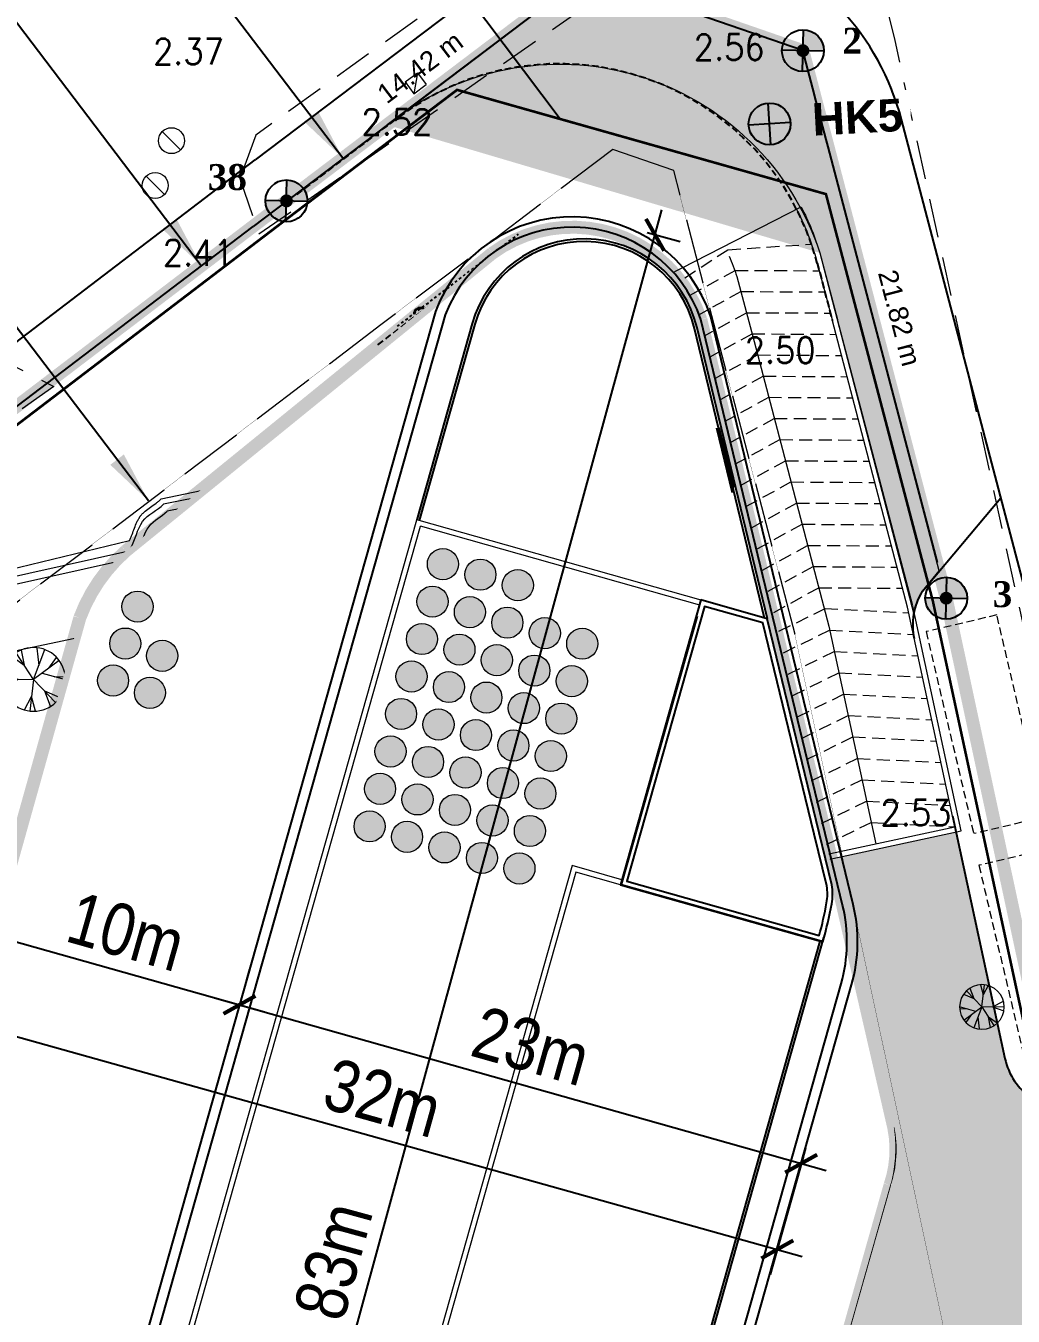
# Model space of a CAD drawing. Header units: millimetres. Extents: x 583747 to 596192, y 2304962 to 2309584.
# Drawn here: x 595647.15 to 595685.22, y 2307289.95 to 2307339.69 of the extents above; entities that cross this region are included whole.
import ezdxf
from ezdxf.enums import TextEntityAlignment as Align
from ezdxf.xclip import XClip

# ---------------------------------------------------------------- set-up
doc = ezdxf.new("R2010")
doc.units = ezdxf.units.MM
doc.set_wipeout_variables(frame=1)
for name, pattern in [('DASH', [0.35, 0.25, -0.1]), ('DASHED', [4.5, 3, -1.5]), ('HIDDEN', [0.375, 0.25, -0.125]), ('{Long Duong}', [2.3, 1.5, -0.8]), ('{qui hoach}', [1.3, 0, -1.3])]:
    doc.linetypes.add(name, pattern=pattern)
doc.layers.get('DEFPOINTS').update_dxf_attribs({"color": 5})
for name, color, linetype, lineweight in [('A-GENM-____-OTLN', 13, 'Continuous', 9), ('bo dat CXCL', 92, 'Continuous', 18), ('Code Cao do', 7, 'Continuous', 0), ('Duong RG Thua', 7, 'Continuous', 0), ('Ghi chu nha', 7, 'Continuous', 0), ('GT NEW', 1, 'Continuous', 13), ('hatch', 45, 'Continuous', 5), ('KT-Chu viet', 255, 'Continuous', 20), ('KT-DV', 7, 'Continuous', 0), ('KT-DV2', 7, 'Continuous', 15), ('KT-Ghi chu', 7, 'Continuous', 15), ('KT-NEN', 250, 'Continuous', 0), ('KT-Net khuat', 8, 'HIDDEN', 18), ('KT-Net thay', 7, 'Continuous', 20), ('KT-TMB', 7, 'Continuous', 0), ('Level 15', 7, 'Continuous', 0), ('Long Duong_ Phan Cach chat lieu rair mat', 7, 'Continuous', 0), ('moc', 7, 'Continuous', 0)]:
    doc.layers.add(name, color=color, linetype=linetype, lineweight=lineweight)
for name, color, linetype in [('A-GLAZ', 135, 'Continuous'), ('A-WALL', 11, 'Continuous'), ('AFP-KERB-LINE', 2, 'Continuous'), ('ccu12-Thay', 7, 'Continuous'), ('IDEA - dim', 251, 'Continuous'), ('K2', 2, 'Continuous'), ('KT-Kich thuoc', 159, 'Continuous'), ('Xref_NT1+NT2_MBDV Cot vach_220729$0$ccu12-Thay', 7, 'Continuous'), ('Xref_ST_MBDV Cot vach 30.7.2022$0$Xref_ST_MBDV Cot vach 30.7.2022|Xref_ST_MBDV Cot vach 30.7.2022|Xref_ST_MBDV Cot vach 30.7.2022|Xref_ST_MBDV Cot vach 30.7.2022|A-CORE-OTLN', 2, 'Continuous')]:
    doc.layers.add(name, color=color, linetype=linetype)
doc.layers.add('A-TREES', color=7, linetype='Continuous', lineweight=5, true_color=0x4b833f)
doc.styles.add('Arial Narrow', font='ARIALN.TTF')
doc.styles.get("Standard").update_dxf_attribs({"font": 'arial.ttf'})
doc.styles.add('Style-.VnArial', font='')
doc.styles.add('Style-STANDARD', font='STANDARD.shx')
doc.styles.add('style6', font='')
doc.styles.get('Style-.VnArial').set_extended_font_data('.VnArial')
doc.styles.get('style6').set_extended_font_data('.VnAvantH', bold=True)
doc.dimstyles.new('CCU_1-1', dxfattribs={"dimtxt": 2, "dimasz": 1, "dimexe": 1, "dimexo": 2, "dimgap": 0.5, "dimtad": 1, "dimdec": 0, "dimdsep": 46, "dimtxsty": 'Arial Narrow', "dimblk": 'ARCHTICK', "dimcen": -1, "dimdle": 1, "dimclrd": 256, "dimclre": 256, "dimclrt": 3, "dimadec": 0, "dimazin": 2, "dimtfac": 0.1, "dimtdec": 0, "dimtix": 1, "dimtmove": 2, "dimatfit": 1, "dimfxl": 1, "dimtvp": 0.833333, "dimtolj": 1, "dimtzin": 12, "dimarcsym": 0})
doc.dimstyles.new('ISO-25', dxfattribs={"dimtxt": 2.5, "dimasz": 2.5, "dimexe": 1.25, "dimexo": 0.625, "dimtad": 1, "dimtxsty": 'Standard', "dimcen": 2.5, "dimadec": 0, "dimazin": 0, "dimtfac": 1, "dimtmove": 0, "dimatfit": 3, "dimfxl": 1, "dimarcsym": 0})

# ---------------------------------------------------------------- blocks, each defined once
blk = doc.blocks.new('hk')
at = {"layer": 'K2'}
h = blk.add_hatch(color=256, dxfattribs=at)
h.dxf.hatch_style = 1
h.paths.add_polyline_path([(-79.569, 95.738), (-79.569, 94.297), (-78.128, 94.297, 0.006031), (-78.128, 94.332, 0.407166)])
h.paths.add_polyline_path([(-79.569, 94.297), (-81.01, 94.297, 0.006031), (-81.01, 94.263, 0.407166), (-79.569, 92.856)])
for p, q in [((-79.569, 92.856), (-79.569, 95.738)), ((-78.128, 94.297), (-81.01, 94.297))]:
    blk.add_line(p, q, dxfattribs=at)
blk.add_circle((-79.569, 94.297), 1.441, dxfattribs=at)
blk = doc.blocks.new('wwww1')
at = {"layer": 'Duong RG Thua', "color": 7, "lineweight": 0}
for p, q in [((595661.604, 2307337.579), (595662.084, 2307337.931)), ((595661.604, 2307337.579), (595661.943, 2307337.117)), ((595662.084, 2307337.931), (595661.943, 2307337.117)), ((595661.943, 2307337.117), (595662.423, 2307337.47)), ((595662.084, 2307337.931), (595662.423, 2307337.47)), ((595652.243, 2307335.663), (595652.951, 2307334.956)), ((595651.617, 2307333.937), (595652.324, 2307333.23)), ((595659.586, 2307321.614), (595669.753, 2307323.761)), ((595652.207, 2307321.509), (595657.993, 2307322.715)), ((595659.339, 2307321.661), (595659.586, 2307321.614)), ((595658.904, 2307321.246), (595659.461, 2307321.074)), ((595659.122, 2307321.454), (595659.4, 2307321.367)), ((595651.899, 2307319.496), (595658.578, 2307320.919)), ((595658.578, 2307320.919), (595659.147, 2307318.247)), ((595643.86, 2307318.175), (595650.984, 2307319.896)), ((595650.833, 2307319.461), (595651.037, 2307319.621)), ((595659.147, 2307318.247), (595667.4, 2307320.002)), ((595667.4, 2307320.002), (595681.641, 2307253.044)), ((595650.898, 2307319.168), (595651.306, 2307319.488)), ((595651.899, 2307319.496), (595652.453, 2307316.895)), ((595644.574, 2307315.219), (595652.453, 2307316.895)), ((595644.574, 2307315.219), (595649.491, 2307292.154)), ((595649.491, 2307292.154), (595656.793, 2307293.707)), ((595656.793, 2307293.707), (595666.15, 2307249.713)), ((595654.192, 2307288.318), (595653.183, 2307292.94)), ((595651.716, 2307291.436), (595652.308, 2307291.51)), ((595651.716, 2307291.436), (595651.791, 2307290.837)), ((595652.308, 2307291.51), (595651.791, 2307290.837)), ((595652.308, 2307291.51), (595652.383, 2307290.911)), ((595647.876, 2307290.625), (595648.489, 2307290.724)), ((595648.489, 2307290.724), (595647.973, 2307290.028)), ((595648.489, 2307290.724), (595648.585, 2307290.127)), ((595651.791, 2307290.837), (595652.383, 2307290.911)), ((595647.876, 2307290.625), (595647.973, 2307290.028)), ((595647.973, 2307290.028), (595648.585, 2307290.127))]:
    blk.add_line(p, q, dxfattribs=at)
at = {"layer": 'Duong RG Thua', "color": 7, "linetype": 'Continuous', "lineweight": 0}
for p, q in [((595684.688, 2307253.7), (595669.753, 2307323.761)), ((595669.51, 2307323.466), (595659.4, 2307321.367)), ((595669.278, 2307323.112), (595659.461, 2307321.074)), ((595684.101, 2307253.574), (595669.278, 2307323.112)), ((595684.394, 2307253.637), (595669.51, 2307323.466)), ((595657.92, 2307322.414), (595652.296, 2307321.304)), ((595657.887, 2307322.101), (595652.431, 2307321.025)), ((595650.833, 2307319.461), (595643.921, 2307317.921)), ((595650.898, 2307319.168), (595643.991, 2307317.629))]:
    blk.add_line(p, q, dxfattribs=at)
at = {"layer": 'Duong RG Thua', "color": 7, "lineweight": 0}
for centre in [(595652.597, 2307335.31), (595651.971, 2307333.583)]:
    blk.add_circle(centre, 0.5, dxfattribs=at)
at = {"layer": 'Duong RG Thua', "color": 7, "linetype": 'Continuous', "lineweight": 0}
for points, knots in [([(595659.339, 2307321.661), (595659.311, 2307321.687), (595659.285, 2307321.715), (595659.259, 2307321.744), (595659.233, 2307321.773), (595659.209, 2307321.802), (595659.185, 2307321.833), (595659.138, 2307321.895), (595659.094, 2307321.958), (595659.047, 2307322.02), (595659, 2307322.081), (595658.953, 2307322.143), (595658.904, 2307322.203), (595658.879, 2307322.232), (595658.853, 2307322.26), (595658.825, 2307322.287), (595658.811, 2307322.3), (595658.797, 2307322.313), (595658.782, 2307322.326), (595658.775, 2307322.332), (595658.768, 2307322.339), (595658.76, 2307322.345), (595658.757, 2307322.348), (595658.753, 2307322.351), (595658.749, 2307322.354), (595658.745, 2307322.357), (595658.741, 2307322.36), (595658.738, 2307322.363), (595658.724, 2307322.374), (595658.71, 2307322.384), (595658.696, 2307322.394), (595658.682, 2307322.403), (595658.667, 2307322.412), (595658.652, 2307322.421), (595658.623, 2307322.439), (595658.593, 2307322.456), (595658.562, 2307322.47), (595658.499, 2307322.499), (595658.436, 2307322.525), (595658.372, 2307322.551), (595658.307, 2307322.577), (595658.242, 2307322.599), (595658.178, 2307322.626), (595658.115, 2307322.652), (595658.052, 2307322.681), (595657.993, 2307322.715)], [0, 0, 0, 0, 0.065832, 0.065832, 0.065832, 0.131812, 0.131812, 0.131812, 0.26445, 0.26445, 0.26445, 0.396752, 0.396752, 0.396752, 0.462604, 0.462604, 0.462604, 0.495601, 0.495601, 0.495601, 0.512159, 0.512159, 0.512159, 0.520459, 0.520459, 0.520459, 0.528777, 0.528777, 0.528777, 0.558323, 0.558323, 0.558323, 0.587704, 0.587704, 0.587704, 0.646334, 0.646334, 0.646334, 0.764213, 0.764213, 0.764213, 0.882553, 0.882553, 0.882553, 1, 1, 1, 1]), ([(595658.904, 2307321.246), (595658.703, 2307321.436), (595658.589, 2307321.709), (595658.365, 2307321.876), (595658.222, 2307321.982), (595658.039, 2307322.012), (595657.887, 2307322.101)], [0, 0, 0, 0, 0.611149, 0.611149, 0.611149, 1, 1, 1, 1]), ([(595659.122, 2307321.454), (595658.909, 2307321.654), (595658.785, 2307321.939), (595658.551, 2307322.12), (595658.365, 2307322.263), (595658.118, 2307322.292), (595657.92, 2307322.414)], [0, 0, 0, 0, 0.557486, 0.557486, 0.557486, 1, 1, 1, 1]), ([(595650.984, 2307319.896), (595651.002, 2307319.935), (595651.019, 2307319.974), (595651.036, 2307320.013), (595651.052, 2307320.053), (595651.067, 2307320.092), (595651.082, 2307320.132), (595651.112, 2307320.212), (595651.14, 2307320.293), (595651.17, 2307320.374), (595651.2, 2307320.454), (595651.232, 2307320.532), (595651.268, 2307320.61), (595651.286, 2307320.649), (595651.306, 2307320.686), (595651.328, 2307320.723), (595651.339, 2307320.741), (595651.35, 2307320.76), (595651.361, 2307320.778), (595651.367, 2307320.787), (595651.373, 2307320.796), (595651.379, 2307320.805), (595651.382, 2307320.809), (595651.385, 2307320.813), (595651.388, 2307320.818), (595651.391, 2307320.822), (595651.395, 2307320.827), (595651.398, 2307320.831), (595651.411, 2307320.849), (595651.425, 2307320.866), (595651.439, 2307320.884), (595651.453, 2307320.901), (595651.467, 2307320.917), (595651.483, 2307320.933), (595651.513, 2307320.965), (595651.544, 2307320.996), (595651.578, 2307321.024), (595651.646, 2307321.08), (595651.716, 2307321.133), (595651.788, 2307321.185), (595651.86, 2307321.237), (595651.934, 2307321.286), (595652.005, 2307321.338), (595652.041, 2307321.365), (595652.076, 2307321.391), (595652.11, 2307321.42), (595652.143, 2307321.448), (595652.176, 2307321.478), (595652.207, 2307321.509)], [0, 0, 0, 0, 0.061261, 0.061261, 0.061261, 0.122686, 0.122686, 0.122686, 0.245814, 0.245814, 0.245814, 0.368544, 0.368544, 0.368544, 0.429864, 0.429864, 0.429864, 0.460662, 0.460662, 0.460662, 0.476129, 0.476129, 0.476129, 0.483886, 0.483886, 0.483886, 0.49166, 0.49166, 0.49166, 0.523631, 0.523631, 0.523631, 0.555347, 0.555347, 0.555347, 0.618526, 0.618526, 0.618526, 0.745549, 0.745549, 0.745549, 0.873228, 0.873228, 0.873228, 0.936731, 0.936731, 0.936731, 1, 1, 1, 1]), ([(595651.037, 2307319.621), (595651.211, 2307319.944), (595651.268, 2307320.324), (595651.487, 2307320.627), (595651.696, 2307320.916), (595652.048, 2307321.055), (595652.296, 2307321.304)], [0, 0, 0, 0, 0.510744, 0.510744, 0.510744, 1, 1, 1, 1]), ([(595651.306, 2307319.488), (595651.471, 2307319.794), (595651.523, 2307320.156), (595651.733, 2307320.442), (595651.915, 2307320.69), (595652.216, 2307320.812), (595652.431, 2307321.025)], [0, 0, 0, 0, 0.534499, 0.534499, 0.534499, 1, 1, 1, 1])]:
    blk.add_open_spline(points, degree=3, knots=knots, dxfattribs=at)
at = {"layer": 'Long Duong_ Phan Cach chat lieu rair mat', "color": 4, "linetype": '{Long Duong}', "lineweight": 0}
for p, q in [((595673.275, 2307348.049), (595655.85, 2307335.529)), ((595655.967, 2307331.715), (595678.011, 2307347.066)), ((595680.497, 2307339.17), (595678.819, 2307345.992)), ((595697.931, 2307259.703), (595680.497, 2307339.17)), ((595655.85, 2307335.529), (595655.233, 2307333.849)), ((595655.233, 2307333.849), (595655.967, 2307331.715)), ((595645.536, 2307327.128), (595648.062, 2307325.837)), ((595648.062, 2307325.837), (595623.867, 2307308.644))]:
    blk.add_line(p, q, dxfattribs=at)
at = {"layer": 'hatch', "xscale": 0.56, "yscale": 0.56, "zscale": 0.56, "rotation": 3.617913900724599}
blk.add_blockref('hk', (595723.458, 2307286.066), dxfattribs=at)
at = {"layer": 'Code Cao do', "color": 6, "linetype": 'Continuous', "lineweight": 0, "style": 'Style-STANDARD'}
for s, p in [('2.37', (595651.886, 2307338.75)), ('2.52', (595659.925, 2307336.03)), ('2.41', (595652.267, 2307330.991)), ('2.53', (595661.815, 2307328.366)), ('3.08', (595663.653, 2307320.782)), ('3.08', (595656.376, 2307311.291)), ('2.53', (595679.931, 2307309.406)), ('2.79', (595645.472, 2307301.737)), ('3.23', (595653.717, 2307291.625)), ('2.95', (595649.58, 2307290.628))]:
    blk.add_text(s, height=1, rotation=359.9973, dxfattribs=at).set_placement(p, align=Align.MIDDLE_LEFT)
at = {"layer": 'Code Cao do', "color": 212, "linetype": 'Continuous', "lineweight": 0, "style": 'Style-STANDARD'}
for s, p in [('2.56', (595672.734, 2307338.915)), ('2.50', (595674.697, 2307327.238))]:
    blk.add_text(s, height=1, rotation=359.9973, dxfattribs=at).set_placement(p, align=Align.MIDDLE_LEFT)
at = {"layer": 'Ghi chu nha', "color": 7, "linetype": 'Continuous', "lineweight": 0, "style": 'Style-.VnArial'}
for s, p in [('Trung t©m tiÖc c\xadíi Hoµng Gia', (595662.521, 2307298.796)), ('g3', (595661.666, 2307296.196)), ('g', (595655.743, 2307291.071))]:
    blk.add_text(s, height=1, rotation=359.9973, dxfattribs=at).set_placement(p, align=Align.MIDDLE_CENTER)
at = {"layer": 'K2', "color": 2, "insert": (595679.043, 2307336.211), "char_height": 1.25, "attachment_point": 5, "rotation": 3.0979, "style": 'style6', "bg_fill": 3, "box_fill_scale": 1.25, "bg_fill_color": 256, "bg_fill_true_color": 13158600, "bg_fill_transparency": 0}
blk.add_mtext('\\A1;{\\fArial|b1|i0|c0|p34;HK5}', dxfattribs=at)
blk = doc.blocks.new('Moc')
at = {"layer": 'moc', "linetype": '{qui hoach}', "lineweight": 0, "ltscale": 0.5}
h = blk.add_hatch(color=7, dxfattribs=at)
edge = h.paths.add_edge_path()
edge.add_arc((0, 0), 0.25, 0, 360)
blk = doc.blocks.new('NEN')
at = {"layer": 'Level 15', "color": 240, "linetype": 'DASH', "lineweight": 13, "ltscale": 5, "true_color": 0xed1f24, "const_width": 0.5, "flags": 128}
blk.add_lwpolyline([(595682.634, 2307317.629), (595677.108, 2307338.736), (595668.702, 2307341.648), (595657.199, 2307332.945), (595633.733, 2307315.075), (595610.101, 2307298.024, 0.685011), (595643.311, 2307173.379), (595664.098, 2307171.161), (595705.748, 2307172.441), (595712.065, 2307180.508), (595682.634, 2307317.629)], format="xyb", close=True, dxfattribs=at)
at = {"layer": 'Level 15', "color": 152, "linetype": 'DASH', "lineweight": 13, "ltscale": 5, "true_color": 0x2776bb, "const_width": 0.01, "flags": 128}
blk.add_lwpolyline([(595676.796, 2307316.238), (595672.115, 2307334.115), (595669.766, 2307334.929), (595660.826, 2307328.166), (595637.307, 2307310.255), (595613.624, 2307293.167, 0.684877), (595643.957, 2307179.345), (595664.326, 2307177.171), (595702.756, 2307178.352), (595705.609, 2307181.996)], format="xyb", close=True, dxfattribs=at)
at = {"layer": 'hatch', "xscale": 0.56, "yscale": 0.56, "zscale": 0.56, "rotation": 358.6179139007246}
for p in [(595720.38, 2307284.87), (595700.471, 2307279.079), (595725.906, 2307263.763)]:
    blk.add_blockref('hk', p, dxfattribs=at)
at = {"layer": 'moc', "color": 7, "linetype": '{qui hoach}', "lineweight": 0, "ltscale": 0.5}
for p in [(595677.108, 2307338.736), (595657.199, 2307332.945), (595682.634, 2307317.629)]:
    blk.add_blockref('Moc', p, dxfattribs=at)
at = {"layer": 'moc', "color": 7, "linetype": 'Continuous', "lineweight": 0, "style": 'Style-.VnArial'}
for s, rotation, p in [('14.42 m', 37.1097, (595662.347, 2307338.094)), ('21.82 m', 284.6716, (595680.839, 2307328.435))]:
    blk.add_text(s, height=0.75, rotation=rotation, dxfattribs=at).set_placement(p, align=Align.MIDDLE_CENTER)
at = {"layer": 'moc', "color": 7, "linetype": 'Continuous', "lineweight": 0, "char_height": 1, "attachment_point": 4, "line_spacing_factor": 0.6, "style": 'Style-.VnArial'}
for s, insert in [('\\f.VnTimeH|b1|i0|c00|p39;2', (595678.63, 2307339.116)), ('\\f.VnTimeH|b1|i0|c00|p39;38', (595654.164, 2307333.855)), ('\\f.VnTimeH|b1|i0|c00|p39;3', (595684.425, 2307317.778))]:
    blk.add_mtext(s, dxfattribs=dict(at, insert=insert))
blk = doc.blocks.new('road')
at = {"layer": 'AFP-KERB-LINE'}
blk.add_line((3491897, 1275588), (3507801, 1300401), dxfattribs=at)
blk.add_lwpolyline([(3611005, 1163389), (3611456, 1163638, 0.430766), (3615082, 1177713), (3541132, 1295305), (3530686, 1310379, 0.534164), (3514065, 1310106), (3507801, 1300401)], format="xyb", dxfattribs=at)
blk = doc.blocks.new('qweqeqee')
at = {"layer": 'A-GENM-____-OTLN', "linetype": 'DASHED', "ltscale": 100, "extrusion": (2.68991e-06, -2.55388e-08, 1)}
for p, q in [((29938, -6060, 0), (21938, -6060, 0)), ((21938, -6060, 0), (21938, -8860, 0)), ((29938, -6060, 0), (29938, -8860, 0)), ((21938, -8860, 0), (29938, -8860, 0))]:
    blk.add_line(p, q, dxfattribs=at)
blk = doc.blocks.new('Tree')
for p, q in [((487819, 311432), (487178, 312231)), ((487324, 312329), (487470, 311867)), ((487813, 311436), (488148, 312404)), ((487974, 311902), (487960, 312449)), ((487974, 311902), (488380, 312288)), ((487050, 312107), (487470, 311867)), ((487813, 311436), (486790, 311387)), ((486823, 311654), (487333, 311413)), ((486977, 310843), (487813, 311436)), ((487813, 311436), (487804, 311436)), ((487813, 311436), (487813, 311444)), ((487813, 311436), (487813, 311427)), ((487813, 311436), (487821, 311436)), ((487813, 311436), (488815, 311227)), ((487813, 311436), (488295, 310532)), ((488836, 311401), (488359, 311322)), ((488763, 311057), (488359, 311322)), ((487313, 311081), (486910, 310952)), ((487536, 311239), (487499, 310462)), ((488054, 310984), (488456, 310663)), ((488054, 310984), (488100, 310472)), ((487524, 310836), (487406, 310519))]:
    blk.add_line(p, q)
blk.add_circle((487813, 311436), 1024)
blk = doc.blocks.new('DV')
at = {"layer": 'bo dat CXCL'}
h = blk.add_hatch(dxfattribs=at)
h.set_pattern_fill('GRASS', color=256, scale=20)
h.set_pattern_definition([(90, (-595062100.17, -2307132691.92), (-359.21, 359.21), [95.25, -623.17]), (45, (-595062100.17, -2307132691.9), (-359.21024484, 359.21024484), [95.25, -412.75]), (135, (-595062100.17, -2307132691.9), (-359.21024484, -359.21024484), [95.25, -412.75])])
edge = h.paths.add_edge_path()
edge.add_arc((605616, 194953), 10569, 18.1674, 128.8789, ccw=False)
edge.add_line((615659, 198249), (619291, 184317))
edge.add_line((619291, 184317), (619421, 184791))
edge.add_line((619421, 184791), (619624, 185204))
edge.add_line((619624, 185204), (620258, 185990))
edge.add_line((620258, 185990), (615008, 206044))
edge.add_line((615008, 206044), (606602, 208956))
edge.add_line((606602, 208956), (598982, 203181))
h = blk.add_hatch(dxfattribs=at)
h.set_pattern_fill('GRASS', color=256, scale=20, angle=6e-14)
edge = h.paths.add_edge_path()
edge.add_line((617262, 169948), (615443, 170462))
edge.add_line((615443, 170462), (614592, 174567))
edge.add_line((614592, 174567), (620914, 175930))
edge.add_line((620914, 175930), (622792, 167227))
edge.add_arc((625233, 167754), 2498, 192.1872, 235.8651)
edge.add_line((623831, 165687), (628234, 163562))
edge.add_line((628234, 163562), (630862, 151440))
edge.add_arc((627914, 150967), 2986, -77.0517, 9.1174, ccw=False)
edge.add_line((628583, 148057), (619337, 146073))
edge.add_arc((620599, 140193), 6013, 102.1146, 164.0575)
edge.add_line((614817, 141845), (615642, 144759))
edge.add_line((615642, 144759), (613538, 145356))
edge.add_line((613538, 145356), (618423, 162562))
edge.add_arc((614337, 163722), 4247, 344.15, 371.5022)
edge.add_line((618499, 164569), (617270, 169946))
at = {"layer": 'A-GLAZ'}
blk.add_line((618363, 162313), (607951, 125592), dxfattribs=at)
blk.add_arc((614344, 163689), 4247, 341.1045, 11.5022, dxfattribs=at)
at = {"layer": 'AFP-KERB-LINE'}
for p, q in [((581927, 192704), (593896, 201835)), ((575100, 185037), (593811, 199262))]:
    blk.add_line(p, q, dxfattribs=at)
at = {"layer": 'AFP-KERB-LINE', "elevation": 0}
blk.add_lwpolyline([(620195, 186319), (615010, 206051), (606602, 208956), (593811, 199262)], dxfattribs=at)
at = {"layer": 'AFP-KERB-LINE', "extrusion": (5.41606e-07, -2.51261e-06, 1), "elevation": 0}
blk.add_lwpolyline([(619312, 183370, -0.192922), (619624, 185204), (622642, 188811)], format="xyb", dxfattribs=at)
at = {"layer": 'AFP-KERB-LINE', "extrusion": (-5.41606e-07, 2.51261e-06, 1), "elevation": 0}
blk.add_lwpolyline([(620778, 176551), (622798, 167196, 0.192922), (623839, 165654), (628241, 163529)], format="xyb", dxfattribs=at)
at = {"layer": 'DEFPOINTS', "linetype": 'HIDDEN'}
blk.add_line((599376, 195419), (604050, 198976), dxfattribs=at)
at = {"layer": 'GT NEW', "color": 31}
for radius in [5750, 6000]:
    blk.add_arc((597173, 184216), radius, 74.2293, 74.2299, dxfattribs=at)
at = {"layer": 'KT-DV2', "elevation": 0}
blk.add_lwpolyline([(598982, 203181, -0.524519), (615659, 198249), (619291, 184317), (619421, 184791), (619624, 185204), (620258, 185990), (615008, 206044), (606602, 208956)], format="xyb", close=True, dxfattribs=at)
at = {"layer": 'KT-Net thay'}
for p, q in [((609081, 196152), (610091, 192309, 0)), ((609275, 196203), (609856, 193992)), ((619047, 184588), (616145, 195632)), ((619241, 184639), (616339, 195683)), ((609762, 194351), (612724, 183077)), ((620871, 176126), (619047, 184588)), ((621109, 175972), (619243, 184631)), ((612724, 183077), (614560, 174560)), ((614517, 174756), (620871, 176126)), ((614560, 174560), (621109, 175972))]:
    blk.add_line(p, q, dxfattribs=at)
at = {"layer": 'KT-Net thay', "elevation": 0}
for points in [[(608803, 196879), (614944, 200026, -0.045701), (615659, 198249), (616339, 195684)], [(614766, 199935, -0.045625), (615466, 198194), (616145, 195632)]]:
    blk.add_lwpolyline(points, format="xyb", dxfattribs=at)
at = {"layer": 'KT-Net thay'}
for radius in [3600, 3800]:
    blk.add_arc((605600, 195237), radius, 14.7218, 27.1322, dxfattribs=at)
at = {"extrusion": (-5.9306e-07, 2.62384e-06, 1), "rotation": 283.2803608450139}
for p in [(623341, 207034, 0), (625377, 198027, 0), (625377, 198027, 0)]:
    blk.add_blockref('qweqeqee', p, dxfattribs=at)
at = {"layer": 'A-TREES'}
for p, xscale, yscale, zscale, rotation in [((1123802, 620441, 0), -1.2, 1.2, 1.199999999999996, 71.72236063323176), ((244990, -137864, 0), -0.839999999999998, 0.839999999999998, 0.8400000000000002, 251.7223285800776)]:
    blk.add_blockref('Tree', p, dxfattribs=dict(at, xscale=xscale, yscale=yscale, zscale=zscale, rotation=rotation))
at = {"layer": 'AFP-KERB-LINE'}
ref = blk.add_blockref('road', (-3147123, 179596, 0), dxfattribs=dict(at, rotation=340.0000000045929))
XClip(ref).set_block_clipping_path([(3424978.7776903473, 904726.3076186823), (3853099.8617473282, 1060549.6388383387), (3670662.8681027722, 1561791.1594749615), (3242541.7840457913, 1405967.828255306)])
blk = doc.blocks.new('NUT')
at = {"layer": 'KT-Ghi chu'}
h = blk.add_hatch(color=256, dxfattribs=at)
h.dxf.hatch_style = 1
edge = h.paths.add_edge_path()
edge.add_arc((596430.768, 2307264.799), 0.6, 0, 360)
blk.add_circle((596430.768, 2307264.799, 0.003), 0.6, dxfattribs=at)
blk = doc.blocks.new('WWWWW11')
at = {"layer": 'Level 15', "color": 152, "linetype": 'DASH', "lineweight": 13, "ltscale": 10, "true_color": 0x2776bb}
blk.add_line((596229.612, 2307397.298, -0.044), (596227.262, 2307398.112, -0.044), dxfattribs=at)
blk.add_wipeout([(596238.135, 2307359.177), (596238.112, 2307358.978), (596238.078, 2307358.716), (596238.01, 2307358.37), (596237.953, 2307358.187), (596227.541, 2307321.466), (596225.718, 2307319.774), (596223.888, 2307318.406), (596221.272, 2307316.895), (596218.467, 2307315.746), (596214.963, 2307314.885), (596211.401, 2307314.597), (596208.01, 2307314.851), (596204.79, 2307315.525), (596202.528, 2307316.32), (596201.055, 2307317.162), (596199.346, 2307318.58), (596197.722, 2307320.106), (596196.232, 2307321.226), (596194.288, 2307322.379), (596192.496, 2307323.184), (596189.758, 2307324.012), (596187.206, 2307324.394), (596185.027, 2307324.442), (596182.964, 2307324.253), (596180.549, 2307323.732), (596178.912, 2307323.182), (596176.745, 2307322.177), (596174.837, 2307320.987), (596173.671, 2307320.088), (596170.806, 2307316.849), (596170.475, 2307317.123), (596163.925, 2307309.192), (596163.136, 2307308.52), (596162.383, 2307307.984), (596161.61, 2307307.523), (596160.942, 2307307.187), (596160.221, 2307306.884), (596151.877, 2307303.714), (596151.061, 2307303.454), (596150.167, 2307303.357), (596149.313, 2307303.441), (596148.472, 2307303.702), (596147.829, 2307304.045), (596147.216, 2307304.527), (596146.738, 2307305.062), (596146.284, 2307305.814), (596146.019, 2307306.542), (596145.89, 2307307.301), (596145.976, 2307309.171), (596146.12, 2307311.038), (596146.216, 2307312), (596146.449, 2307313.887), (596146.707, 2307315.571), (596146.909, 2307316.718), (596147.312, 2307318.709), (596147.737, 2307320.517), (596148.238, 2307322.392), (596148.59, 2307323.585), (596149.029, 2307324.965), (596149.23, 2307325.645), (596149.437, 2307326.089), (596149.633, 2307326.412), (596149.873, 2307326.735), (596177.482, 2307360.165), (596177.959, 2307360.691), (596178.621, 2307361.321), (596179.378, 2307361.927), (596180.095, 2307362.408), (596180.774, 2307362.794), (596181.461, 2307363.123), (596182.19, 2307363.328), (596183.089, 2307363.441), (596183.95, 2307363.414), (596185.041, 2307363.184), (596185.896, 2307362.832), (596186.562, 2307362.432), (596186.918, 2307362.161), (596192.912, 2307357.211), (596193.435, 2307356.817), (596194.214, 2307356.4), (596195.057, 2307356.125), (596195.899, 2307356.006), (596197.145, 2307356.092), (596198.149, 2307356.402), (596198.911, 2307356.81), (596199.709, 2307357.456), (596200.292, 2307358.152), (596200.69, 2307358.837), (596200.997, 2307359.651), (596206.716, 2307380.054), (596207.051, 2307380.862), (596207.414, 2307381.472), (596207.767, 2307381.933), (596208.101, 2307382.291), (596208.485, 2307382.634), (596222.62, 2307394.116), (596223.05, 2307394.397), (596223.519, 2307394.642), (596224.107, 2307394.869), (596224.88, 2307395.053), (596225.678, 2307395.117), (596226.583, 2307395.042), (596227.421, 2307394.826), (596228.205, 2307394.479), (596228.764, 2307394.126), (596229.423, 2307393.561), (596229.994, 2307392.876), (596230.384, 2307392.219), (596230.659, 2307391.557), (596238.097, 2307360.41), (596238.134, 2307360.1), (596238.152, 2307359.797), (596238.152, 2307359.473)]).translate(0, 0, -0.044)
at = {"layer": 'A-GLAZ', "const_width": 0.5}
blk.add_lwpolyline([(596155.594, 2307333.66), (596177.479, 2307360.166, -0.114295), (596181.458, 2307363.124, -0.292874), (596186.915, 2307362.162), (596192.909, 2307357.212, 0.564483), (596200.994, 2307359.652), (596206.713, 2307380.056, -0.123781), (596208.482, 2307382.635), (596222.617, 2307394.117, -0.506067), (596230.656, 2307391.559), (596236.123, 2307368.98), (596238.094, 2307360.411, -0.133418), (596237.95, 2307358.188), (596227.538, 2307321.467)], format="xyb", dxfattribs=at)
at = {"layer": 'A-WALL', "color": 2, "elevation": 7.579}
for points in [[(596233.458, 2307379.018), (596233.214, 2307380.027), (596230.662, 2307380.748), (596227.561, 2307369.773), (596235.355, 2307367.571, 0.028488), (596235.703, 2307369.041, 0.086764), (596235.704, 2307369.767), (596235.214, 2307371.768)], [(596233.264, 2307378.971), (596233.047, 2307379.867), (596230.8, 2307380.502), (596227.808, 2307369.911), (596235.218, 2307367.817, 0.024713), (596235.506, 2307369.076, 0.08587), (596235.508, 2307369.726), (596235.02, 2307371.721)]]:
    blk.add_lwpolyline(points, format="xyb", close=True, dxfattribs=at)
at = {"layer": 'A-WALL', "elevation": -0.044}
blk.add_lwpolyline([(596230.513, 2307380.127), (596227.59, 2307369.782), (596235.385, 2307367.58)], dxfattribs=at)
at = {"layer": 'ccu12-Thay', "elevation": 7.579}
for points in [[(596233.227, 2307380.017), (596230.509, 2307391.242, 0.771545), (596221.843, 2307391.406), (596219.705, 2307383.838)], [(596233.116, 2307380.048), (596230.412, 2307391.218, 0.771545), (596221.94, 2307391.379), (596219.801, 2307383.811)]]:
    blk.add_lwpolyline(points, format="xyb", dxfattribs=at)
for points in [[(596222.247, 2307321.546), (596235.26, 2307367.598)], [(596222.343, 2307321.519), (596235.402, 2307367.734)]]:
    blk.add_lwpolyline(points, dxfattribs=at)
at = {"layer": 'IDEA - dim'}
for p, q in [((596231.256, 2307387.379, -0.042), (596231.858, 2307384.896, -0.042)), ((596231.354, 2307387.402, -0.042), (596231.913, 2307385.092, -0.042))]:
    blk.add_line(p, q, dxfattribs=at)
at = {"layer": 'KT-Net thay', "elevation": 7.579}
for points in [[(596208.005, 2307342.44), (596219.705, 2307383.838)], [(596219.692, 2307383.848), (596230.662, 2307380.748)], [(596208.198, 2307342.385), (596219.843, 2307383.591)], [(596219.83, 2307383.602), (596230.608, 2307380.556)], [(596227.616, 2307369.966), (596225.695, 2307370.509), (596217.041, 2307339.893)], [(596227.561, 2307369.774), (596225.834, 2307370.262), (596217.233, 2307339.839)]]:
    blk.add_lwpolyline(points, dxfattribs=at)
at = {"layer": 'Level 15', "color": 152, "linetype": 'DASH', "lineweight": 13, "ltscale": 10, "true_color": 0x2776bb}
for p, q in [((596227.262, 2307398.112, -0.044), (596218.323, 2307391.349, -0.044)), ((596234.292, 2307379.421, -0.044), (596229.612, 2307397.298, -0.044)), ((596218.323, 2307391.349, -0.044), (596194.803, 2307373.437, -0.044))]:
    blk.add_line(p, q, dxfattribs=at)
at = {"layer": 'Xref_NT1+NT2_MBDV Cot vach_220729$0$ccu12-Thay'}
for p, q in [((596220.804, 2307391.745, -0.042), (596207.656, 2307345.221, -0.042)), ((596236.529, 2307369.005, -0.042), (596231.041, 2307391.669, -0.042)), ((596236.123, 2307368.98, -0.042), (596230.656, 2307391.559, -0.042)), ((596223.427, 2307321.229, -0.042), (596236.066, 2307365.956, -0.042)), ((596223.812, 2307321.12, -0.042), (596236.47, 2307365.916, -0.042))]:
    blk.add_line(p, q, dxfattribs=at)
at = {"layer": 'Xref_NT1+NT2_MBDV Cot vach_220729$0$ccu12-Thay', "elevation": -0.042}
blk.add_lwpolyline([(596220.423, 2307391.87), (596207.268, 2307345.322, 0.211174), (596207.34, 2307344.883, -0.147045), (596207.472, 2307344.567), (596206.965, 2307342.773)], format="xyb", dxfattribs=at)
at = {"layer": 'Xref_NT1+NT2_MBDV Cot vach_220729$0$ccu12-Thay'}
for centre, radius, start, end in [((596225.696, 2307389.883, -0.042), 5.635, 18.4806, 159.3504), ((596225.696, 2307389.883, -0.042), 5.635, 18.4806, 159.3504), ((596225.696, 2307389.883, -0.042), 5.235, 18.6633, 159.1677), ((596230.331, 2307367.577, -0.042), 5.96, 344.2212, 13.6119), ((596230.61, 2307367.572, -0.042), 6.09, 344.2212, 13.6119)]:
    blk.add_arc(centre, radius, start, end, dxfattribs=at)
at = {"layer": 'KT-Kich thuoc'}
for p, rotation in [((983550.894, -44037.833, 0.064), 23.84761909978335), ((983552.338, -44038.239, 0.084), 23.84761909978335), ((983553.782, -44038.645, 0.104), 23.84761909978335), ((871238.708, -59803.308, 0.041), 21.12091195077272), ((983550.491, -44039.277, 0.021), 23.84761909978335), ((983551.935, -44039.683, 0.041), 23.84761909978335), ((983553.378, -44040.089, 0.061), 23.84761909978335), ((983554.822, -44040.494, 0.081), 23.84761909978335), ((871238.236, -59804.731, -0.003), 21.12091195077272), ((983550.087, -44040.721, -0.023), 23.84761909978335), ((983556.266, -44040.9, 0.101), 23.84761909978335), ((871239.659, -59805.205, 0.017), 21.12091195077272), ((983551.531, -44041.127, -0.003), 23.84761909978335), ((983552.975, -44041.533, 0.017), 23.84761909978335), ((983554.419, -44041.938, 0.038), 23.84761909978335), ((871237.765, -59806.154, -0.046), 21.12091195077272), ((983549.683, -44042.165, -0.066), 23.84761909978335), ((983555.863, -44042.344, 0.058), 23.84761909978335), ((871239.187, -59806.628, -0.026), 21.12091195077272), ((983551.127, -44042.571, -0.046), 23.84761909978335), ((983552.571, -44042.977, -0.026), 23.84761909978335), ((983554.015, -44043.382, -0.006), 23.84761909978335), ((983549.28, -44043.609, -0.11), 23.84761909978335), ((983555.459, -44043.788, 0.014), 23.84761909978335), ((983550.724, -44044.015, -0.09), 23.84761909978335), ((983552.167, -44044.421, -0.069), 23.84761909978335), ((983553.611, -44044.826, -0.049), 23.84761909978335), ((983548.876, -44045.053, -0.153), 23.84761909978335), ((983550.32, -44045.459, -0.133), 23.84761909978335), ((983555.055, -44045.232, -0.029), 23.84761909978335), ((983551.764, -44045.865, -0.113), 23.84761909978335), ((983548.472, -44046.497, -0.197), 23.84761909978335), ((983553.208, -44046.27, -0.093), 23.84761909978335), ((983549.916, -44046.903, -0.177), 23.84761909978335), ((983554.652, -44046.676, -0.073), 23.84761909978335), ((983551.36, -44047.309, -0.156), 23.84761909978335), ((983548.069, -44047.941, -0.24), 23.84761909978335), ((983552.804, -44047.714, -0.136), 23.84761909978335), ((983549.512, -44048.347, -0.22), 23.84761909978335), ((983554.248, -44048.12, -0.116), 23.84761909978335), ((983550.956, -44048.753, -0.2), 23.84761909978335), ((983552.4, -44049.158, -0.18), 23.84761909978335), ((983553.844, -44049.564, -0.16), 23.84761909978335)]:
    blk.add_blockref('NUT', p, dxfattribs=dict(at, rotation=rotation))
blk = doc.blocks.new('*U80')
at = {"layer": 'KT-Net khuat', "linetype": 'HIDDEN', "ltscale": 2}
blk.add_lwpolyline([(0, 3.375), (0.843, 0), (0, -3.125)], dxfattribs=at)
blk = doc.blocks.new('*U81')
at = {"layer": 'KT-Net thay', "color": 0, "linetype": 'ByBlock', "lineweight": -2, "transparency": 16777216}
for p, rotation in [((595674.485, 2307330.261), 108.9668078160873), ((595674.714, 2307329.45), 104.8523824872689), ((595674.93, 2307328.635), 104.8523824872689), ((595675.146, 2307327.82), 104.8523824872689), ((595675.361, 2307327.005), 104.7218464756258), ((595675.575, 2307326.189), 104.7218464756258), ((595675.79, 2307325.374), 104.7218464756258), ((595676.004, 2307324.558), 104.7218464756258), ((595676.218, 2307323.743), 104.7218464756258), ((595676.433, 2307322.927), 104.7218464756258), ((595676.647, 2307322.112), 104.7218464756258), ((595676.861, 2307321.296), 104.7218464756258), ((595677.075, 2307320.481), 104.7218464756258), ((595677.29, 2307319.665), 104.7218464756258), ((595677.504, 2307318.85), 104.7218464756258), ((595677.718, 2307318.034), 104.7218464756258), ((595677.933, 2307317.219), 104.7218464756258), ((595678.14, 2307316.402), 102.1642570291639), ((595678.318, 2307315.577), 102.1642570291639), ((595678.495, 2307314.753), 102.1642570291639), ((595678.673, 2307313.929), 102.1642570291639), ((595678.851, 2307313.104), 102.1642570291639), ((595679.028, 2307312.28), 102.1642570291639), ((595679.206, 2307311.456), 102.1642570291639), ((595679.384, 2307310.632), 102.1642570291639), ((595679.561, 2307309.807), 102.1642570291639), ((595679.739, 2307308.983), 102.1642570291639), ((595679.917, 2307308.159), 102.1642570291639)]:
    blk.add_blockref('*U80', p, dxfattribs=dict(at, rotation=rotation))
blk = doc.blocks.new('_ArchTick')
at = {"color": 0, "linetype": 'ByBlock', "const_width": 0.15}
blk.add_lwpolyline([(-0.5, -0.5), (0.5, 0.5)], dxfattribs=at)
blk = doc.blocks.new('*D96')
at = {"layer": 'DEFPOINTS', "color": 0, "transparency": 16777216}
for p in [(595645.665, 2307304.105, 0.042), (595655.387, 2307301.954), (595655.232, 2307301.402)]:
    blk.add_point(p, dxfattribs=at)
at = {"layer": 'KT-TMB', "lineweight": -2, "transparency": 16777216}
for p, q in [((595646.209, 2307306.03), (595646.093, 2307305.619)), ((595644.859, 2307304.929), (595656.35, 2307301.682)), ((595655.775, 2307303.327), (595655.659, 2307302.916))]:
    blk.add_line(p, q, dxfattribs=at)
for p, rotation in [((595645.821, 2307304.657), 164.2190989380422), ((595655.387, 2307301.954), 344.2190989380421)]:
    blk.add_blockref('_ArchTick', p, dxfattribs=dict(at, rotation=rotation))
at = {"layer": 'KT-TMB', "color": 3, "transparency": 16777216, "insert": (595651.018, 2307304.769), "char_height": 2, "attachment_point": 5, "rotation": 344.2191, "style": 'Arial Narrow'}
blk.add_mtext('\\A1;10m', dxfattribs=at)
blk = doc.blocks.new('*D97')
at = {"layer": 'DEFPOINTS', "color": 0, "transparency": 16777216}
for p in [(595655.232, 2307301.402), (595677.752, 2307298.351), (595677.04, 2307295.834)]:
    blk.add_point(p, dxfattribs=at)
at = {"layer": 'KT-TMB', "lineweight": -2, "transparency": 16777216}
for p, q in [((595655.775, 2307303.327), (595655.659, 2307302.916)), ((595654.425, 2307302.226), (595678.003, 2307295.562)), ((595677.208, 2307296.427), (595676.769, 2307294.872))]:
    blk.add_line(p, q, dxfattribs=at)
for p, rotation in [((595655.387, 2307301.954), 164.2190989386264), ((595677.04, 2307295.834), 344.2190989386264)]:
    blk.add_blockref('_ArchTick', p, dxfattribs=dict(at, rotation=rotation))
at = {"layer": 'KT-TMB', "color": 3, "transparency": 16777216, "insert": (595666.628, 2307300.358), "char_height": 2, "attachment_point": 5, "rotation": 344.2191, "style": 'Arial Narrow'}
blk.add_mtext('\\A1;23m', dxfattribs=at)
blk = doc.blocks.new('*D99')
at = {"layer": 'DEFPOINTS', "color": 0, "transparency": 16777216}
for p in [(595646.41, 2307306.75, -0.002), (595677.657, 2307298.014), (595676.122, 2307292.527)]:
    blk.add_point(p, dxfattribs=at)
at = {"layer": 'KT-TMB', "lineweight": -2, "transparency": 16777216}
for p, q in [((595645.871, 2307304.824), (595644.607, 2307300.3)), ((595643.913, 2307301.532), (595677.086, 2307292.258)), ((595677.118, 2307296.088), (595675.853, 2307291.564))]:
    blk.add_line(p, q, dxfattribs=at)
for p, rotation in [((595644.876, 2307301.263), 164.3801126642583), ((595676.122, 2307292.527), 344.3801126642583)]:
    blk.add_blockref('_ArchTick', p, dxfattribs=dict(at, rotation=rotation))
at = {"layer": 'KT-TMB', "color": 3, "transparency": 16777216, "insert": (595660.909, 2307298.36), "char_height": 2, "attachment_point": 5, "rotation": 344.3801, "style": 'Arial Narrow'}
blk.add_mtext('\\A1;32m', dxfattribs=at)
blk = doc.blocks.new('*D100')
at = {"layer": 'DEFPOINTS', "color": 0, "transparency": 16777216}
for p in [(595669.169, 2307332.249), (595671.408, 2307331.636), (595647.308, 2307252.337, -0.002)]:
    blk.add_point(p, dxfattribs=at)
at = {"layer": 'KT-TMB', "lineweight": -2, "transparency": 16777216}
for p, q in [((595649.283, 2307250.76), (595671.672, 2307332.601)), ((595671.099, 2307331.721), (595672.373, 2307331.373)), ((595649.237, 2307251.809), (595650.512, 2307251.46))]:
    blk.add_line(p, q, dxfattribs=at)
for p, rotation in [((595671.408, 2307331.636), 74.70024905108673), ((595649.547, 2307251.724), 254.7002490510867)]:
    blk.add_blockref('_ArchTick', p, dxfattribs=dict(at, rotation=rotation))
at = {"layer": 'KT-TMB', "color": 3, "transparency": 16777216, "insert": (595659.01, 2307292.082), "char_height": 2, "attachment_point": 5, "rotation": 74.7002, "style": 'Arial Narrow'}
blk.add_mtext('\\A1;83m', dxfattribs=at)

msp = doc.modelspace()

# ---------------------------------------------------------------- block references
at = {"layer": 'KT-NEN', "lineweight": 0}
msp.add_blockref('wwww1', (0.167, -0.045, -0.002), dxfattribs=at)

# ---------------------------------------------------------------- next in the draw order: linework, layer by layer
at = {"layer": 'DEFPOINTS', "linetype": 'HIDDEN'}
for points in [[(595657.609, 2307333.194), (595661.463, 2307336.126, -0.534771), (595677.662, 2307330.547), (595678.243, 2307328.336)], [(595660.725, 2307327.397), (595665.399, 2307330.953, -0.534771), (595671.375, 2307328.895), (595671.956, 2307326.684)]]:
    msp.add_lwpolyline(points, format="xyb", dxfattribs=at)
at = {"layer": 'KT-Net thay'}
msp.add_lwpolyline([(595674.268, 2307330.817, -0.029177), (595674.56, 2307330.033), (595675.224, 2307327.527), (595678.107, 2307316.554), (595679.917, 2307308.159)], format="xyb", dxfattribs=at)
at = {"layer": 'Xref_ST_MBDV Cot vach 30.7.2022$0$Xref_ST_MBDV Cot vach 30.7.2022|Xref_ST_MBDV Cot vach 30.7.2022|Xref_ST_MBDV Cot vach 30.7.2022|Xref_ST_MBDV Cot vach 30.7.2022|A-CORE-OTLN', "color": 6, "linetype": 'DASHED', "const_width": 0.1}
msp.add_lwpolyline([(595711.615, 2307180.682), (595682.12, 2307317.513), (595677.997, 2307333.206), (595663.776, 2307337.224), (595657.539, 2307332.497), (595634.085, 2307314.603), (595628.122, 2307310.293), (595626.65, 2307307.008), (595622.546, 2307304.041), (595618.965, 2307303.673), (595610.462, 2307297.527), (595608.235, 2307295.829), (595606.079, 2307294.043), (595603.998, 2307292.169), (595601.995, 2307290.213), (595600.074, 2307288.176)], dxfattribs=at)

# ---------------------------------------------------------------- next in the draw order: block references
at = {"layer": 'KT-DV', "xscale": 0.001, "yscale": 0.001, "zscale": 0.001}
msp.add_blockref('DV', (595062.1, 2307132.692), dxfattribs=at)
at = {"layer": 'KT-Net thay'}
for name in ['NEN', '*U81']:
    msp.add_blockref(name, (0, 0), dxfattribs=at)

# ---------------------------------------------------------------- next in the draw order: leaders
at = {"layer": 'KT-Chu viet'}
for points, override in [([(595667.75, 2307336.101, 0), (595649.219, 2307360.687, 0), (595599.522, 2307360.687, 0)], {"dimasz": 2, "dimtad": 0, "dimzin": 0, "dimfxl": 4, "dimtfill": 1, "dimarcsym": 2}), ([(595659.375, 2307334.588, 0), (595643.066, 2307356.036, 0), (595599.418, 2307356.036, 0)], {"dimasz": 2, "dimtad": 0, "dimzin": 0, "dimfxl": 4, "dimtfill": 1, "dimarcsym": 2}), ([(595653.915, 2307330.444), (595636.902, 2307352.821), (595599.542, 2307352.821)], {"dimasz": 2, "dimtad": 0, "dimzin": 0, "dimfxl": 4, "dimtfill": 1, "dimarcsym": 2}), ([(595651.879, 2307321.379), (595632.182, 2307347.284), (595599.517, 2307347.284)], {"dimasz": 2, "dimgap": 0.625, "dimtad": 0, "dimzin": 0, "dimfxl": 4, "dimtfill": 1, "dimarcsym": 2})]:
    msp.add_leader(points, dimstyle='ISO-25', override=override, dxfattribs=at)

# ---------------------------------------------------------------- next in the draw order: block references
at = {"layer": 'KT-TMB'}
msp.add_blockref('WWWWW11', (-557.482, -63.188, 0.042), dxfattribs=at)

# ---------------------------------------------------------------- next in the draw order: dimensions: what is measured, and where the dimension line sits
for p1, p2, distance, picture, middle in [((595647.308, 2307252.337, -0.002), (595669.169, 2307332.249), -2.321, '*D100', (595659.01, 2307292.082)), ((595646.41, 2307306.75, -0.002), (595677.657, 2307298.014), -5.698, '*D99', (595660.909, 2307298.36)), ((595645.665, 2307304.105, 0.042), (595655.232, 2307301.402), 0.573, '*D96', (595651.018, 2307304.769))]:
    dim = msp.add_aligned_dim(p1=p1, p2=p2, distance=distance, dimstyle='CCU_1-1', override={"dimpost": 'm'}, dxfattribs=at)
    dim.commit()
    dim.dimension.update_dxf_attribs({"geometry": picture, "text_midpoint": middle})
dim = msp.add_linear_dim(base=(595677.04, 2307295.834), p1=(595655.232, 2307301.402), p2=(595677.752, 2307298.351), angle=164.2191, dimstyle='CCU_1-1', override={"dimpost": 'm'}, dxfattribs=at)
dim.commit()
dim.dimension.update_dxf_attribs({"geometry": '*D97', "text_midpoint": (595666.628, 2307300.358)})

doc.saveas('drawing.dxf')
